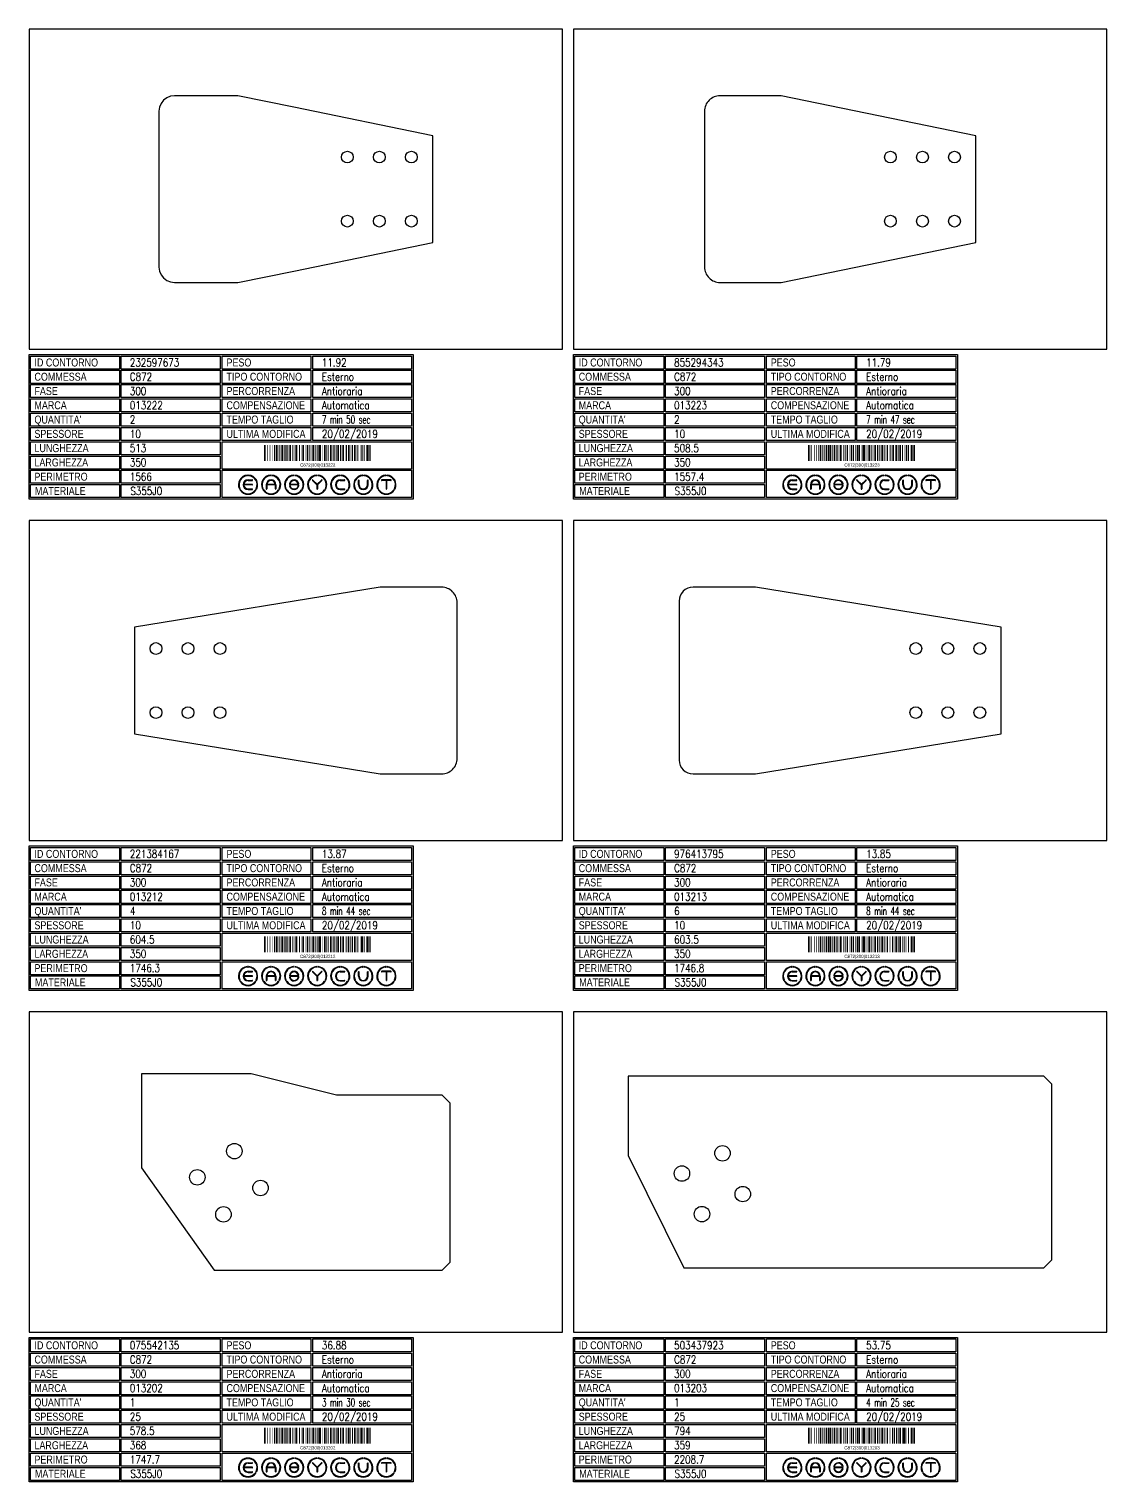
# Model space of a CAD drawing. Header units: millimetres. Extents: x 10000 to 55964, y 10000 to 31380.
# Drawn here: x 15100 to 17120, y 25894 to 28617 of the extents above; entities that cross this region are included whole.
import ezdxf
from ezdxf.enums import TextEntityAlignment as Align

# ---------------------------------------------------------------- set-up
doc = ezdxf.new("R2010")
doc.units = ezdxf.units.MM
doc.styles.add('EasyCutStyle', font='romans.shx', dxfattribs={"width": 0.8})
doc.styles.add('EasyCutStyle1', font='arial.ttf', dxfattribs={"width": 0.8})
doc.styles.get("Standard").update_dxf_attribs({"font": 'arial.ttf'})

# ---------------------------------------------------------------- blocks, each defined once
blk = doc.blocks.new('BlockShape01')
at = {"color": 253}
blk.add_lwpolyline([(0, 0), (720, 0), (720, -271), (0, -271)], close=True, dxfattribs=at)
at = {"color": 2}
for points in [[(3, -2.9), (169.3, -2.9), (169.3, -27.3), (3, -27.3)], [(3, -2.9), (169.3, -2.9), (169.3, -27.3), (3, -27.3)], [(361.9, -2.9), (528.3, -2.9), (528.3, -27.3), (361.9, -27.3)], [(3, -29.6), (169.3, -29.6), (169.3, -54), (3, -54)], [(361.9, -29.6), (528.3, -29.6), (528.3, -54), (361.9, -54)], [(3, -56.4), (169.3, -56.4), (169.3, -80.8), (3, -80.8)], [(361.9, -56.4), (528.3, -56.4), (528.3, -80.8), (361.9, -80.8)], [(3, -83.1), (169.3, -83.1), (169.3, -107.6), (3, -107.6)], [(361.9, -83.1), (528.3, -83.1), (528.3, -107.6), (361.9, -107.6)], [(3, -109.9), (169.3, -109.9), (169.3, -134.3), (3, -134.3)], [(361.9, -109.9), (528.3, -109.9), (528.3, -134.3), (361.9, -134.3)], [(3, -136.7), (169.3, -136.7), (169.3, -161.1), (3, -161.1)], [(361.9, -136.7), (528.3, -136.7), (528.3, -161.1), (361.9, -161.1)], [(3, -163.4), (169.3, -163.4), (169.3, -187.9), (3, -187.9)], [(3, -190.2), (169.3, -190.2), (169.3, -214.6), (3, -214.6)], [(3, -217), (169.3, -217), (169.3, -241.4), (3, -241.4)], [(3, -243.7), (169.3, -243.7), (169.3, -268.1), (3, -268.1)]]:
    blk.add_lwpolyline(points, close=True, dxfattribs=at)
at = {"color": 1}
for points in [[(172.7, -2.9), (358.1, -2.9), (358.1, -27.3), (172.7, -27.3)], [(531.6, -2.9), (717, -2.9), (717, -27.3), (531.6, -27.3)], [(172.7, -29.6), (358.1, -29.6), (358.1, -54), (172.7, -54)], [(531.6, -29.6), (717, -29.6), (717, -54), (531.6, -54)], [(172.7, -56.4), (358.1, -56.4), (358.1, -80.8), (172.7, -80.8)], [(531.6, -56.4), (717, -56.4), (717, -80.8), (531.6, -80.8)], [(172.7, -83.1), (358.1, -83.1), (358.1, -107.6), (172.7, -107.6)], [(531.6, -83.1), (717, -83.1), (717, -107.6), (531.6, -107.6)], [(172.7, -109.9), (358.1, -109.9), (358.1, -134.3), (172.7, -134.3)], [(531.6, -109.9), (717, -109.9), (717, -134.3), (531.6, -134.3)], [(172.7, -136.7), (358.1, -136.7), (358.1, -161.1), (172.7, -161.1)], [(531.6, -136.7), (717, -136.7), (717, -161.1), (531.6, -161.1)], [(172.7, -163.4), (358.1, -163.4), (358.1, -187.9), (172.7, -187.9)], [(172.7, -190.2), (358.1, -190.2), (358.1, -214.6), (172.7, -214.6)], [(361.9, -163.4), (717, -163.4), (717, -214.6), (361.9, -214.6)], [(172.7, -217), (358.1, -217), (358.1, -241.4), (172.7, -241.4)], [(361.9, -217), (717, -217), (717, -268.1), (361.9, -268.1)], [(172.7, -243.7), (358.1, -243.7), (358.1, -268.1), (172.7, -268.1)]]:
    blk.add_lwpolyline(points, close=True, dxfattribs=at)
at = {"color": 161, "style": 'EasyCutStyle1', "width": 0.8}
for s, p in [('ID CONTORNO', (10.1, -22.4)), ('PESO', (370, -22.4)), ('COMMESSA', (10.1, -49.1)), ('TIPO CONTORNO', (370, -49.1)), ('FASE', (10.1, -75.9)), ('PERCORRENZA', (370, -75.9)), ('MARCA', (10.1, -102.6)), ('COMPENSAZIONE', (370, -102.6)), ("QUANTITA'", (10.1, -129.4)), ('TEMPO TAGLIO', (370, -129.4)), ('SPESSORE', (10.1, -156.2)), ('ULTIMA MODIFICA', (370, -156.2)), ('LUNGHEZZA', (10.1, -182.9)), ('LARGHEZZA', (10.1, -209.7)), ('PERIMETRO', (10.1, -236.5)), ('MATERIALE', (11, -263.2))]:
    blk.add_text(s, height=15, dxfattribs=at).set_placement(p)
at = {"style": 'EasyCutStyle'}
for tag, p, width in [('IDSHAPE', (188.9, -22.4), 0.8), ('WEIGTHSHAPE', (548.8, -22.4), 0.8), ('ORDERSHAPE', (188.9, -49.1), 0.8), ('TYPESHAPE', (548.8, -49.1), 0.8), ('PHASESHAPE', (188.9, -75.9), 0.8), ('JOUSHAPE', (548.8, -75.9), 0.8), ('MKSHAPE', (188.9, -102.6), 0.8), ('COMPSHAPE', (548.8, -102.6), 0.8), ('QTASHAPE', (188.9, -129.4), 0.8), ('TIMECUTSHAPE', (548.8, -129.4), 0.65), ('TKSHAPE', (188.9, -156.2), 0.8), ('LASTMODIFYSHAPE', (548.8, -156.2), 0.8), ('LENGTHSHAPE', (188.9, -182.9), 0.8), ('HEIGHTSHAPE', (188.9, -209.7), 0.8), ('PERIMETERSHAPE', (188.9, -236.5), 0.8), ('MATSHAPE', (189.8, -263.2), 0.8)]:
    blk.add_attdef(tag, p, '', height=15, dxfattribs=dict(at, width=width))
blk = doc.blocks.new('Logo')
for color, points in [(140, [(-144.9, -7.2, -1), (-145.9, -7.6, -0.520567), (-131.2, 17.9, -1), (-131.1, 16.9, 0.520567)]), (256, [(-121.7, 0.5), (-137.5, 0.5, -0.394366), (-129.6, 7.9), (-121.7, 7.9, 1), (-121.7, 9), (-129.6, 9, 1), (-129.6, -9), (-121.7, -9, 1), (-121.7, -7.9), (-129.6, -7.9, -0.394366), (-137.5, -0.5), (-121.7, -0.5, 1)]), (140, [(-114.3, -7.2, 1), (-113.3, -7.6, 0.520567), (-128, 17.9, 0.916853), (-128.2, 16.9, 0.043377), (-128.1, 16.9, -0.520567)]), (140, [(-101.7, -7.2, -1), (-102.7, -7.6, -0.520567), (-88, 17.9, -1), (-87.9, 16.9, 0.520567)]), (140, [(-71.1, -7.2, 1), (-70.1, -7.6, 0.520567), (-84.8, 17.9, 1), (-84.9, 16.9, -0.520567)]), (140, [(-58.5, -7.2, -1), (-59.5, -7.6, -0.520567), (-44.8, 17.9, -1), (-44.7, 16.9, 0.520567)]), (256, [(-36.6, -0.5, -0.486114), (-35.5, -1.9, -0.776377), (-50.9, -2, 1), (-51.9, -2.3, 0.776377), (-34.5, -2.1, 0.486114), (-36.6, 0.5), (-49.8, 0.5, -0.486114), (-50.9, 1.9, -0.776377), (-35.5, 2, 1), (-34.5, 2.3, 0.776377), (-51.9, 2.1, 0.486114), (-49.8, -0.5)]), (140, [(-27.9, -7.2, 1), (-26.9, -7.6, 0.520567), (-41.6, 17.9, 1), (-41.7, 16.9, -0.520567)]), (140, [(-15.3, -7.2, -1), (-16.3, -7.6, -0.520567), (-1.6, 17.9, -1), (-1.5, 16.9, 0.520567)]), (256, [(0, 0.8), (-8.1, 8.8, 1), (-8.8, 8.1), (-0.5, -0.2), (-0.5, -7.9, 1), (0.5, -7.9), (0.5, -0.2), (8.8, 8.1, 1), (8.1, 8.8)]), (140, [(15.3, -7.2, 1), (16.3, -7.6, 0.520567), (1.6, 17.9, 1), (1.5, 16.9, -0.520567)]), (140, [(27.9, -7.2, -1), (26.9, -7.6, -0.520567), (41.6, 17.9, -1), (41.7, 16.9, 0.520567)]), (256, [(43.2, -9), (51.1, -9, 1), (51.1, -7.9), (43.2, -7.9, -1), (43.2, 7.9), (51.1, 7.9, 1), (51.1, 9), (43.2, 9, 1)]), (140, [(58.5, -7.2, 1), (59.5, -7.6, 0.520567), (44.8, 17.9, 1), (44.7, 16.9, -0.520567)]), (140, [(71.1, -7.2, -1), (70.1, -7.6, -0.520567), (84.8, 17.9, -1), (84.9, 16.9, 0.520567)]), (256, [(78.5, 0), (78.5, 7.9, 1), (77.4, 7.9), (77.4, 0, 1), (95.4, 0), (95.4, 7.9, 1), (94.3, 7.9), (94.3, 0, -1)]), (140, [(101.7, -7.2, 1), (102.7, -7.6, 0.520567), (88, 17.9, 1), (87.9, 16.9, -0.520567)]), (140, [(114.3, -7.2, -1), (113.3, -7.6, -0.520567), (128, 17.9, -1), (128.1, 16.9, 0.520567)]), (256, [(121.1, 9, 1), (121.1, 7.9), (129.1, 7.9), (129.1, -7.9, 1), (130.1, -7.9), (130.1, 7.9), (138.1, 7.9, 1), (138.1, 9)]), (140, [(144.9, -7.2, 1), (145.9, -7.6, 0.520567), (131.2, 17.9, 1), (131.1, 16.9, -0.520567)]), (140, [(-114.9, -10.3, 1), (-115.7, -9.7, -0.520567), (-143.5, -9.7, 1), (-144.3, -10.3, 0.520567)]), (140, [(-71.7, -10.3, 1), (-72.5, -9.7, -0.520567), (-100.3, -9.7, 1), (-101.1, -10.3, 0.520567)]), (140, [(-28.5, -10.3, 1), (-29.3, -9.7, -0.520567), (-57.1, -9.7, 1), (-57.9, -10.3, 0.520567)]), (140, [(14.7, -10.3, 1), (13.9, -9.7, -0.520567), (-13.9, -9.7, 1), (-14.7, -10.3, 0.520567)]), (140, [(57.9, -10.3, 1), (57.1, -9.7, -0.520567), (29.3, -9.7, 1), (28.5, -10.3, 0.520567)]), (140, [(101.1, -10.3, 1), (100.3, -9.7, -0.520567), (72.5, -9.7, 1), (71.7, -10.3, 0.520567)]), (140, [(144.3, -10.3, 1), (143.5, -9.7, -0.520567), (115.7, -9.7, 1), (114.9, -10.3, 0.520567)])]:
    blk.add_hatch(color=color).paths.add_polyline_path(points)
h = blk.add_hatch(color=256)
h.paths.add_polyline_path([(-78.5, -0.5), (-78.5, -7.9, 1), (-77.4, -7.9), (-77.4, 0, 1), (-95.4, 0), (-95.4, -7.9, 1), (-94.3, -7.9), (-94.3, -0.5)])
h.paths.add_polyline_path([(-94.3, 0.5, -0.933992), (-78.5, 0.5)], flags=16)
for p, q in [((-121.7, 0.5), (-137.5, 0.5)), ((-129.6, 9), (-121.7, 9)), ((-129.6, 7.9), (-121.7, 7.9)), ((-95.4, 0), (-95.4, -7.9)), ((-78.5, 0.5), (-94.3, 0.5)), ((-77.4, 0), (-77.4, -7.9)), ((-36.6, 0.5), (-49.8, 0.5)), ((-0.5, -0.2), (-8.8, 8.1)), ((0, 0.8), (-8.1, 8.8)), ((0, 0.8), (8.1, 8.8)), ((0.5, -0.2), (8.8, 8.1)), ((43.2, 9), (51.1, 9)), ((43.2, 7.9), (51.1, 7.9)), ((77.4, 0), (77.4, 7.9)), ((78.5, 0), (78.5, 7.9)), ((94.3, 0), (94.3, 7.9)), ((95.4, 0), (95.4, 7.9)), ((138.1, 9), (121.1, 9)), ((129.1, 7.9), (121.1, 7.9)), ((129.1, 7.9), (129.1, -7.9)), ((130.1, 7.9), (130.1, -7.9)), ((138.1, 7.9), (130.1, 7.9)), ((-121.7, -0.5), (-137.5, -0.5)), ((-129.6, -7.9), (-121.7, -7.9)), ((-129.6, -9), (-121.7, -9)), ((-94.3, -0.5), (-94.3, -7.9)), ((-78.5, -0.5), (-94.3, -0.5)), ((-78.5, -0.5), (-78.5, -7.9)), ((-36.6, -0.5), (-49.8, -0.5)), ((-0.5, -0.2), (-0.5, -7.9)), ((0.5, -0.2), (0.5, -7.9)), ((43.2, -7.9), (51.1, -7.9)), ((43.2, -9), (51.1, -9))]:
    blk.add_line(p, q)
at = {"color": 140}
for centre, radius, start, end in [((-129.6, 0), 18, 95, 205), ((-129.6, 0), 16.9, 95, 205), ((-131.1, 17.4), 0.54, 275, 95), ((-128.1, 17.4), 0.54, 85, 265), ((-129.6, 0), 16.9, 335, 85), ((-129.6, 0), 18, 335, 85), ((-86.4, 0), 18, 95, 205), ((-86.4, 0), 16.9, 95, 205), ((-87.9, 17.4), 0.54, 275, 95), ((-84.9, 17.4), 0.54, 85, 265), ((-86.4, 0), 16.9, 335, 85), ((-86.4, 0), 18, 335, 85), ((-43.2, 0), 18, 95, 205), ((-43.2, 0), 16.9, 95, 205), ((-44.7, 17.4), 0.54, 275, 95), ((-41.7, 17.4), 0.54, 85, 265), ((-43.2, 0), 16.9, 335, 85), ((-43.2, 0), 18, 335, 85), ((0, 0), 18, 95, 205), ((0, 0), 16.9, 95, 205), ((-1.5, 17.4), 0.54, 275, 95), ((1.5, 17.4), 0.54, 85, 265), ((0, 0), 16.9, 335, 85), ((0, 0), 18, 335, 85), ((43.2, 0), 18, 95, 205), ((43.2, 0), 16.9, 95, 205), ((41.7, 17.4), 0.54, 275, 95), ((44.7, 17.4), 0.54, 85, 265), ((43.2, 0), 16.9, 335, 85), ((43.2, 0), 18, 335, 85), ((86.4, 0), 18, 95, 205), ((86.4, 0), 16.9, 95, 205), ((84.9, 17.4), 0.54, 275, 95), ((87.9, 17.4), 0.54, 85, 265), ((86.4, 0), 16.9, 335, 85), ((86.4, 0), 18, 335, 85), ((129.6, 0), 18, 95, 205), ((129.6, 0), 16.9, 95, 205), ((128.1, 17.4), 0.54, 275, 95), ((131.1, 17.4), 0.54, 85, 265), ((129.6, 0), 16.9, 335, 85), ((129.6, 0), 18, 335, 85), ((-145.4, -7.4), 0.54, 205, 25), ((-143.9, -10), 0.54, 35, 215), ((-129.6, 0), 18, 215, 325), ((-129.6, 0), 16.9, 215, 325), ((-115.3, -10), 0.54, 325, 145), ((-113.8, -7.4), 0.54, 155, 335), ((-102.2, -7.4), 0.54, 205, 25), ((-100.7, -10), 0.54, 35, 215), ((-86.4, 0), 18, 215, 325), ((-86.4, 0), 16.9, 215, 325), ((-72.1, -10), 0.54, 325, 145), ((-70.6, -7.4), 0.54, 155, 335), ((-59, -7.4), 0.54, 205, 25), ((-57.5, -10), 0.54, 35, 215), ((-43.2, 0), 18, 215, 325), ((-43.2, 0), 16.9, 215, 325), ((-28.9, -10), 0.54, 325, 145), ((-27.4, -7.4), 0.54, 155, 335), ((-15.8, -7.4), 0.54, 205, 25), ((-14.3, -10), 0.54, 35, 215), ((0, 0), 18, 215, 325), ((0, 0), 16.9, 215, 325), ((14.3, -10), 0.54, 325, 145), ((15.8, -7.4), 0.54, 155, 335), ((27.4, -7.4), 0.54, 205, 25), ((28.9, -10), 0.54, 35, 215), ((43.2, 0), 18, 215, 325), ((43.2, 0), 16.9, 215, 325), ((57.5, -10), 0.54, 325, 145), ((59, -7.4), 0.54, 155, 335), ((70.6, -7.4), 0.54, 205, 25), ((72.1, -10), 0.54, 35, 215), ((86.4, 0), 18, 215, 325), ((86.4, 0), 16.9, 215, 325), ((100.7, -10), 0.54, 325, 145), ((102.2, -7.4), 0.54, 155, 335), ((113.8, -7.4), 0.54, 205, 25), ((115.3, -10), 0.54, 35, 215), ((129.6, 0), 18, 215, 325), ((129.6, 0), 16.9, 215, 325), ((143.9, -10), 0.54, 325, 145), ((145.4, -7.4), 0.54, 155, 335)]:
    blk.add_arc(centre, radius, start, end, dxfattribs=at)
for centre, radius, start, end in [((-129.6, 0), 9, 90, 270), ((-129.6, 0), 7.92, 90, 176.0904), ((-121.7, 8.5), 0.54, 270, 90), ((-121.7, 0), 0.54, 270, 90), ((-86.4, 0), 9, 0, 180), ((-86.4, 0), 7.92, 3.9096, 176.0904), ((-49.8, 1.6), 2.16, 166.2998, 270), ((-43.2, 0), 9, 15, 166.2998), ((-43.2, 0), 7.92, 15, 166.2998), ((-49.8, 1.6), 1.08, 166.2998, 270), ((-36.6, -1.6), 2.16, 346.2998, 90), ((-35, 2.2), 0.54, 195, 15), ((-8.5, 8.5), 0.54, 45, 225), ((8.5, 8.5), 0.54, 315, 135), ((43.2, 0), 9, 90, 270), ((43.2, 0), 7.92, 90, 270), ((51.1, 8.5), 0.54, 270, 90), ((77.9, 7.9), 0.54, 0, 180), ((86.4, 0), 9, 180, 0), ((86.4, 0), 7.92, 180, 0), ((94.9, 7.9), 0.54, 0, 180), ((121.1, 8.5), 0.54, 90, 270), ((138.1, 8.5), 0.54, 270, 90), ((-129.6, 0), 7.92, 183.9096, 270), ((-121.7, -8.5), 0.54, 270, 90), ((-94.9, -7.9), 0.54, 180, 0), ((-77.9, -7.9), 0.54, 180, 0), ((-51.4, -2.2), 0.54, 15, 195), ((-43.2, 0), 9, 195, 346.2998), ((-43.2, 0), 7.92, 195, 346.2998), ((-36.6, -1.6), 1.08, 346.2998, 90), ((0, -7.9), 0.54, 180, 0), ((51.1, -8.5), 0.54, 270, 90), ((129.6, -7.9), 0.54, 180, 0)]:
    blk.add_arc(centre, radius, start, end)
blk = doc.blocks.new('075542135_128', base_point=(329.25, -336))
at = {"linetype": 'Continuous'}
for points, const_width in [([(330.25, -336), (330.25, -306)], 2), ([(332.75, -336), (332.75, -306)], 1), ([(335.75, -336), (335.75, -306)], 1), ([(340.75, -336), (340.75, -306)], 1), ([(344.75, -336), (344.75, -306)], 1), ([(349.25, -336), (349.25, -306)], 2), ([(352.75, -336), (352.75, -306)], 3), ([(355.75, -336), (355.75, -306)], 1), ([(359.25, -336), (359.25, -306)], 2), ([(363.75, -336), (363.75, -306)], 3), ([(367.25, -336), (367.25, -306)], 2), ([(370.75, -336), (370.75, -306)], 3), ([(374.25, -336), (374.25, -306)], 2), ([(378.75, -336), (378.75, -306)], 3), ([(382.75, -336), (382.75, -306)], 1), ([(384.75, -336), (384.75, -306)], 1), ([(386.75, -336), (386.75, -306)], 1), ([(390.25, -336), (390.25, -306)], 4), ([(396.25, -336), (396.25, -306)], 2), ([(399.75, -336), (399.75, -306)], 1), ([(402.75, -336), (402.75, -306)], 3), ([(406.75, -336), (406.75, -306)], 1), ([(410.75, -336), (410.75, -306)], 3), ([(414.25, -336), (414.25, -306)], 2), ([(417.75, -336), (417.75, -306)], 1), ([(421.75, -336), (421.75, -306)], 3), ([(425.25, -336), (425.25, -306)], 2), ([(428.75, -336), (428.75, -306)], 1), ([(430.75, -336), (430.75, -306)], 1), ([(434.25, -336), (434.25, -306)], 4), ([(439.75, -336), (439.75, -306)], 1), ([(443.75, -336), (443.75, -306)], 3), ([(447.25, -336), (447.25, -306)], 2), ([(450.75, -336), (450.75, -306)], 1), ([(454.75, -336), (454.75, -306)], 3), ([(459.25, -336), (459.25, -306)], 2), ([(462.25, -336), (462.25, -306)], 2), ([(465.75, -336), (465.75, -306)], 1), ([(468.75, -336), (468.75, -306)], 3), ([(473.25, -336), (473.25, -306)], 2), ([(477.75, -336), (477.75, -306)], 3), ([(481.75, -336), (481.75, -306)], 1), ([(483.75, -336), (483.75, -306)], 1), ([(487.75, -336), (487.75, -306)], 3), ([(491.25, -336), (491.25, -306)], 2), ([(495.25, -336), (495.25, -306)], 2), ([(499.75, -336), (499.75, -306)], 3), ([(503.75, -336), (503.75, -306)], 1), ([(505.75, -336), (505.75, -306)], 1), ([(507.75, -336), (507.75, -306)], 1), ([(512.25, -336), (512.25, -306)], 4), ([(517.25, -336), (517.25, -306)], 2), ([(522.75, -336), (522.75, -306)], 3), ([(525.75, -336), (525.75, -306)], 1), ([(528.25, -336), (528.25, -306)], 2)]:
    blk.add_lwpolyline(points, dxfattribs=dict(at, const_width=const_width))
blk.add_text('C872|300|013202', height=6).set_placement((430.25, -346.5), align=Align.CENTER)
blk = doc.blocks.new('503437923_128', base_point=(437, -340.5))
at = {"linetype": 'Continuous'}
for points, const_width in [([(438, -340.5), (438, -310.5)], 2), ([(440.5, -340.5), (440.5, -310.5)], 1), ([(443.5, -340.5), (443.5, -310.5)], 1), ([(448.5, -340.5), (448.5, -310.5)], 1), ([(452.5, -340.5), (452.5, -310.5)], 1), ([(457, -340.5), (457, -310.5)], 2), ([(460.5, -340.5), (460.5, -310.5)], 3), ([(463.5, -340.5), (463.5, -310.5)], 1), ([(467, -340.5), (467, -310.5)], 2), ([(471.5, -340.5), (471.5, -310.5)], 3), ([(475, -340.5), (475, -310.5)], 2), ([(478.5, -340.5), (478.5, -310.5)], 3), ([(482, -340.5), (482, -310.5)], 2), ([(486.5, -340.5), (486.5, -310.5)], 3), ([(490.5, -340.5), (490.5, -310.5)], 1), ([(492.5, -340.5), (492.5, -310.5)], 1), ([(494.5, -340.5), (494.5, -310.5)], 1), ([(498, -340.5), (498, -310.5)], 4), ([(504, -340.5), (504, -310.5)], 2), ([(507.5, -340.5), (507.5, -310.5)], 1), ([(510.5, -340.5), (510.5, -310.5)], 3), ([(514.5, -340.5), (514.5, -310.5)], 1), ([(518.5, -340.5), (518.5, -310.5)], 3), ([(522, -340.5), (522, -310.5)], 2), ([(525.5, -340.5), (525.5, -310.5)], 1), ([(529.5, -340.5), (529.5, -310.5)], 3), ([(533, -340.5), (533, -310.5)], 2), ([(536.5, -340.5), (536.5, -310.5)], 1), ([(538.5, -340.5), (538.5, -310.5)], 1), ([(542, -340.5), (542, -310.5)], 4), ([(547.5, -340.5), (547.5, -310.5)], 1), ([(551.5, -340.5), (551.5, -310.5)], 3), ([(555, -340.5), (555, -310.5)], 2), ([(558.5, -340.5), (558.5, -310.5)], 1), ([(562.5, -340.5), (562.5, -310.5)], 3), ([(567, -340.5), (567, -310.5)], 2), ([(570, -340.5), (570, -310.5)], 2), ([(573.5, -340.5), (573.5, -310.5)], 1), ([(576.5, -340.5), (576.5, -310.5)], 3), ([(581, -340.5), (581, -310.5)], 2), ([(585.5, -340.5), (585.5, -310.5)], 3), ([(589.5, -340.5), (589.5, -310.5)], 1), ([(591.5, -340.5), (591.5, -310.5)], 1), ([(595.5, -340.5), (595.5, -310.5)], 3), ([(599, -340.5), (599, -310.5)], 2), ([(603, -340.5), (603, -310.5)], 2), ([(606.5, -340.5), (606.5, -310.5)], 1), ([(609.5, -340.5), (609.5, -310.5)], 3), ([(613.5, -340.5), (613.5, -310.5)], 1), ([(617, -340.5), (617, -310.5)], 4), ([(620.5, -340.5), (620.5, -310.5)], 1), ([(625, -340.5), (625, -310.5)], 2), ([(630.5, -340.5), (630.5, -310.5)], 3), ([(633.5, -340.5), (633.5, -310.5)], 1), ([(636, -340.5), (636, -310.5)], 2)]:
    blk.add_lwpolyline(points, dxfattribs=dict(at, const_width=const_width))
blk.add_text('C872|300|013203', height=6).set_placement((538, -351), align=Align.CENTER)
blk = doc.blocks.new('221384167_128', base_point=(342.25, -345))
at = {"linetype": 'Continuous'}
for points, const_width in [([(343.25, -345), (343.25, -315)], 2), ([(345.75, -345), (345.75, -315)], 1), ([(348.75, -345), (348.75, -315)], 1), ([(353.75, -345), (353.75, -315)], 1), ([(357.75, -345), (357.75, -315)], 1), ([(362.25, -345), (362.25, -315)], 2), ([(365.75, -345), (365.75, -315)], 3), ([(368.75, -345), (368.75, -315)], 1), ([(372.25, -345), (372.25, -315)], 2), ([(376.75, -345), (376.75, -315)], 3), ([(380.25, -345), (380.25, -315)], 2), ([(383.75, -345), (383.75, -315)], 3), ([(387.25, -345), (387.25, -315)], 2), ([(391.75, -345), (391.75, -315)], 3), ([(395.75, -345), (395.75, -315)], 1), ([(397.75, -345), (397.75, -315)], 1), ([(399.75, -345), (399.75, -315)], 1), ([(403.25, -345), (403.25, -315)], 4), ([(409.25, -345), (409.25, -315)], 2), ([(412.75, -345), (412.75, -315)], 1), ([(415.75, -345), (415.75, -315)], 3), ([(419.75, -345), (419.75, -315)], 1), ([(423.75, -345), (423.75, -315)], 3), ([(427.25, -345), (427.25, -315)], 2), ([(430.75, -345), (430.75, -315)], 1), ([(434.75, -345), (434.75, -315)], 3), ([(438.25, -345), (438.25, -315)], 2), ([(441.75, -345), (441.75, -315)], 1), ([(443.75, -345), (443.75, -315)], 1), ([(447.25, -345), (447.25, -315)], 4), ([(452.75, -345), (452.75, -315)], 1), ([(456.75, -345), (456.75, -315)], 3), ([(460.25, -345), (460.25, -315)], 2), ([(463.75, -345), (463.75, -315)], 1), ([(467.75, -345), (467.75, -315)], 3), ([(472.25, -345), (472.25, -315)], 2), ([(475.25, -345), (475.25, -315)], 2), ([(478.75, -345), (478.75, -315)], 1), ([(481.75, -345), (481.75, -315)], 3), ([(486.25, -345), (486.25, -315)], 2), ([(490.75, -345), (490.75, -315)], 3), ([(494.75, -345), (494.75, -315)], 1), ([(496.75, -345), (496.75, -315)], 1), ([(500.75, -345), (500.75, -315)], 3), ([(505.25, -345), (505.25, -315)], 2), ([(508.25, -345), (508.25, -315)], 2), ([(512.75, -345), (512.75, -315)], 3), ([(516.75, -345), (516.75, -315)], 1), ([(518.75, -345), (518.75, -315)], 1), ([(522.75, -345), (522.75, -315)], 1), ([(526.25, -345), (526.25, -315)], 4), ([(530.25, -345), (530.25, -315)], 2), ([(535.75, -345), (535.75, -315)], 3), ([(538.75, -345), (538.75, -315)], 1), ([(541.25, -345), (541.25, -315)], 2)]:
    blk.add_lwpolyline(points, dxfattribs=dict(at, const_width=const_width))
blk.add_text('C872|300|013212', height=6).set_placement((443.25, -355.5), align=Align.CENTER)
blk = doc.blocks.new('976413795_128', base_point=(341.75, -345))
at = {"linetype": 'Continuous'}
for points, const_width in [([(342.75, -345), (342.75, -315)], 2), ([(345.25, -345), (345.25, -315)], 1), ([(348.25, -345), (348.25, -315)], 1), ([(353.25, -345), (353.25, -315)], 1), ([(357.25, -345), (357.25, -315)], 1), ([(361.75, -345), (361.75, -315)], 2), ([(365.25, -345), (365.25, -315)], 3), ([(368.25, -345), (368.25, -315)], 1), ([(371.75, -345), (371.75, -315)], 2), ([(376.25, -345), (376.25, -315)], 3), ([(379.75, -345), (379.75, -315)], 2), ([(383.25, -345), (383.25, -315)], 3), ([(386.75, -345), (386.75, -315)], 2), ([(391.25, -345), (391.25, -315)], 3), ([(395.25, -345), (395.25, -315)], 1), ([(397.25, -345), (397.25, -315)], 1), ([(399.25, -345), (399.25, -315)], 1), ([(402.75, -345), (402.75, -315)], 4), ([(408.75, -345), (408.75, -315)], 2), ([(412.25, -345), (412.25, -315)], 1), ([(415.25, -345), (415.25, -315)], 3), ([(419.25, -345), (419.25, -315)], 1), ([(423.25, -345), (423.25, -315)], 3), ([(426.75, -345), (426.75, -315)], 2), ([(430.25, -345), (430.25, -315)], 1), ([(434.25, -345), (434.25, -315)], 3), ([(437.75, -345), (437.75, -315)], 2), ([(441.25, -345), (441.25, -315)], 1), ([(443.25, -345), (443.25, -315)], 1), ([(446.75, -345), (446.75, -315)], 4), ([(452.25, -345), (452.25, -315)], 1), ([(456.25, -345), (456.25, -315)], 3), ([(459.75, -345), (459.75, -315)], 2), ([(463.25, -345), (463.25, -315)], 1), ([(467.25, -345), (467.25, -315)], 3), ([(471.75, -345), (471.75, -315)], 2), ([(474.75, -345), (474.75, -315)], 2), ([(478.25, -345), (478.25, -315)], 1), ([(481.25, -345), (481.25, -315)], 3), ([(485.75, -345), (485.75, -315)], 2), ([(490.25, -345), (490.25, -315)], 3), ([(494.25, -345), (494.25, -315)], 1), ([(496.25, -345), (496.25, -315)], 1), ([(500.25, -345), (500.25, -315)], 3), ([(504.75, -345), (504.75, -315)], 2), ([(507.75, -345), (507.75, -315)], 2), ([(511.25, -345), (511.25, -315)], 1), ([(514.25, -345), (514.25, -315)], 3), ([(518.25, -345), (518.25, -315)], 1), ([(521.75, -345), (521.75, -315)], 2), ([(525.25, -345), (525.25, -315)], 1), ([(529.75, -345), (529.75, -315)], 2), ([(535.25, -345), (535.25, -315)], 3), ([(538.25, -345), (538.25, -315)], 1), ([(540.75, -345), (540.75, -315)], 2)]:
    blk.add_lwpolyline(points, dxfattribs=dict(at, const_width=const_width))
blk.add_text('C872|300|013213', height=6).set_placement((442.75, -355.5), align=Align.CENTER)
blk = doc.blocks.new('232597673_128', base_point=(296.5, -345))
at = {"linetype": 'Continuous'}
for points, const_width in [([(297.5, -345), (297.5, -315)], 2), ([(300, -345), (300, -315)], 1), ([(303, -345), (303, -315)], 1), ([(308, -345), (308, -315)], 1), ([(312, -345), (312, -315)], 1), ([(316.5, -345), (316.5, -315)], 2), ([(320, -345), (320, -315)], 3), ([(323, -345), (323, -315)], 1), ([(326.5, -345), (326.5, -315)], 2), ([(331, -345), (331, -315)], 3), ([(334.5, -345), (334.5, -315)], 2), ([(338, -345), (338, -315)], 3), ([(341.5, -345), (341.5, -315)], 2), ([(346, -345), (346, -315)], 3), ([(350, -345), (350, -315)], 1), ([(352, -345), (352, -315)], 1), ([(354, -345), (354, -315)], 1), ([(357.5, -345), (357.5, -315)], 4), ([(363.5, -345), (363.5, -315)], 2), ([(367, -345), (367, -315)], 1), ([(370, -345), (370, -315)], 3), ([(374, -345), (374, -315)], 1), ([(378, -345), (378, -315)], 3), ([(381.5, -345), (381.5, -315)], 2), ([(385, -345), (385, -315)], 1), ([(389, -345), (389, -315)], 3), ([(392.5, -345), (392.5, -315)], 2), ([(396, -345), (396, -315)], 1), ([(398, -345), (398, -315)], 1), ([(401.5, -345), (401.5, -315)], 4), ([(407, -345), (407, -315)], 1), ([(411, -345), (411, -315)], 3), ([(414.5, -345), (414.5, -315)], 2), ([(418, -345), (418, -315)], 1), ([(422, -345), (422, -315)], 3), ([(426.5, -345), (426.5, -315)], 2), ([(429.5, -345), (429.5, -315)], 2), ([(433, -345), (433, -315)], 1), ([(436, -345), (436, -315)], 3), ([(440.5, -345), (440.5, -315)], 2), ([(445, -345), (445, -315)], 3), ([(449, -345), (449, -315)], 1), ([(451.5, -345), (451.5, -315)], 2), ([(456, -345), (456, -315)], 3), ([(460, -345), (460, -315)], 1), ([(462.5, -345), (462.5, -315)], 2), ([(467, -345), (467, -315)], 3), ([(471, -345), (471, -315)], 1), ([(473, -345), (473, -315)], 1), ([(477, -345), (477, -315)], 1), ([(480.5, -345), (480.5, -315)], 2), ([(484.5, -345), (484.5, -315)], 2), ([(490, -345), (490, -315)], 3), ([(493, -345), (493, -315)], 1), ([(495.5, -345), (495.5, -315)], 2)]:
    blk.add_lwpolyline(points, dxfattribs=dict(at, const_width=const_width))
blk.add_text('C872|300|013222', height=6).set_placement((397.5, -355.5), align=Align.CENTER)
blk = doc.blocks.new('855294343_128', base_point=(294.25, -345))
at = {"linetype": 'Continuous'}
for points, const_width in [([(295.25, -345), (295.25, -315)], 2), ([(297.75, -345), (297.75, -315)], 1), ([(300.75, -345), (300.75, -315)], 1), ([(305.75, -345), (305.75, -315)], 1), ([(309.75, -345), (309.75, -315)], 1), ([(314.25, -345), (314.25, -315)], 2), ([(317.75, -345), (317.75, -315)], 3), ([(320.75, -345), (320.75, -315)], 1), ([(324.25, -345), (324.25, -315)], 2), ([(328.75, -345), (328.75, -315)], 3), ([(332.25, -345), (332.25, -315)], 2), ([(335.75, -345), (335.75, -315)], 3), ([(339.25, -345), (339.25, -315)], 2), ([(343.75, -345), (343.75, -315)], 3), ([(347.75, -345), (347.75, -315)], 1), ([(349.75, -345), (349.75, -315)], 1), ([(351.75, -345), (351.75, -315)], 1), ([(355.25, -345), (355.25, -315)], 4), ([(361.25, -345), (361.25, -315)], 2), ([(364.75, -345), (364.75, -315)], 1), ([(367.75, -345), (367.75, -315)], 3), ([(371.75, -345), (371.75, -315)], 1), ([(375.75, -345), (375.75, -315)], 3), ([(379.25, -345), (379.25, -315)], 2), ([(382.75, -345), (382.75, -315)], 1), ([(386.75, -345), (386.75, -315)], 3), ([(390.25, -345), (390.25, -315)], 2), ([(393.75, -345), (393.75, -315)], 1), ([(395.75, -345), (395.75, -315)], 1), ([(399.25, -345), (399.25, -315)], 4), ([(404.75, -345), (404.75, -315)], 1), ([(408.75, -345), (408.75, -315)], 3), ([(412.25, -345), (412.25, -315)], 2), ([(415.75, -345), (415.75, -315)], 1), ([(419.75, -345), (419.75, -315)], 3), ([(424.25, -345), (424.25, -315)], 2), ([(427.25, -345), (427.25, -315)], 2), ([(430.75, -345), (430.75, -315)], 1), ([(433.75, -345), (433.75, -315)], 3), ([(438.25, -345), (438.25, -315)], 2), ([(442.75, -345), (442.75, -315)], 3), ([(446.75, -345), (446.75, -315)], 1), ([(449.25, -345), (449.25, -315)], 2), ([(453.75, -345), (453.75, -315)], 3), ([(457.75, -345), (457.75, -315)], 1), ([(460.25, -345), (460.25, -315)], 2), ([(463.75, -345), (463.75, -315)], 1), ([(466.75, -345), (466.75, -315)], 3), ([(471.25, -345), (471.25, -315)], 2), ([(474.75, -345), (474.75, -315)], 1), ([(478.75, -345), (478.75, -315)], 3), ([(482.25, -345), (482.25, -315)], 2), ([(487.75, -345), (487.75, -315)], 3), ([(490.75, -345), (490.75, -315)], 1), ([(493.25, -345), (493.25, -315)], 2)]:
    blk.add_lwpolyline(points, dxfattribs=dict(at, const_width=const_width))
blk.add_text('C872|300|013223', height=6).set_placement((395.25, -355.5), align=Align.CENTER)

msp = doc.modelspace()

# ---------------------------------------------------------------- linework, layer by layer
for p, q in [((16100, 28617), (15100, 28617)), ((15100, 28617), (15100, 28017)), ((16100, 28017), (16100, 28617)), ((17120, 28617), (16120, 28617)), ((16120, 28617), (16120, 28017)), ((17120, 28017), (17120, 28617)), ((15100, 28017), (16100, 28017)), ((16120, 28017), (17120, 28017)), ((16100, 27696), (15100, 27696)), ((15100, 27696), (15100, 27096)), ((16100, 27096), (16100, 27696)), ((17120, 27696), (16120, 27696)), ((16120, 27696), (16120, 27096)), ((17120, 27096), (17120, 27696)), ((15100, 27096), (16100, 27096)), ((16120, 27096), (17120, 27096)), ((16100, 26775), (15100, 26775)), ((15100, 26775), (15100, 26175)), ((16100, 26175), (16100, 26775)), ((17120, 26775), (16120, 26775)), ((16120, 26775), (16120, 26175)), ((17120, 26175), (17120, 26775)), ((15100, 26175), (16100, 26175)), ((16120, 26175), (17120, 26175))]:
    msp.add_line(p, q)
at = {"color": 2}
for points in [[(15372.5, 28142), (15491, 28142), (15596.5, 28163.5), (15856.5, 28217), (15856.5, 28417), (15596.5, 28470.5), (15491, 28492), (15372.5, 28492), (15365, 28491), (15358, 28488), (15352, 28483.5), (15347.5, 28477.5), (15344.5, 28470.5), (15343.5, 28463), (15343.5, 28171), (15344.5, 28163.5), (15347.5, 28156.5), (15352, 28150.5), (15358, 28146), (15365, 28143)], [(15446.8, 26291), (15874.3, 26291), (15889.3, 26306), (15889.3, 26604), (15874.3, 26619), (15676.3, 26619), (15516.3, 26659), (15310.8, 26659), (15310.8, 26482.5)], [(16327, 26295.5), (17002, 26295.5), (17017, 26310.5), (17017, 26639.5), (17002, 26654.5), (16223, 26654.5), (16223, 26506)]]:
    msp.add_lwpolyline(points, close=True, dxfattribs=at)
for points in [[(16509.3, 28142), (16874.3, 28217), (16874.3, 28417), (16509.3, 28492), (16394.8, 28492, 0.414214), (16365.8, 28463), (16365.8, 28171, 0.414214), (16394.8, 28142)], [(15757.8, 27221), (15873.3, 27221, 0.414214), (15902.3, 27250), (15902.3, 27542, 0.414214), (15873.3, 27571), (15757.8, 27571), (15297.8, 27496), (15297.8, 27296)], [(16461.3, 27221), (16921.8, 27296), (16921.8, 27496), (16461.3, 27571), (16344.3, 27571, 0.414214), (16318.3, 27545), (16318.3, 27247, 0.414214), (16344.3, 27221)]]:
    msp.add_lwpolyline(points, format="xyb", close=True, dxfattribs=at)
at = {"color": 4}
for centre, radius in [((15696.5, 28377), 11), ((15756.5, 28377), 11), ((15816.5, 28377), 11), ((16714.3, 28377), 11), ((16774.3, 28377), 11), ((16834.3, 28377), 11), ((15696.5, 28257), 11), ((15756.5, 28257), 11), ((15816.5, 28257), 11), ((16714.3, 28257), 11), ((16774.3, 28257), 11), ((16834.3, 28257), 11), ((15337.8, 27456), 11), ((15397.8, 27456), 11), ((15457.8, 27456), 11), ((16761.8, 27456), 11), ((16821.8, 27456), 11), ((16881.8, 27456), 11), ((15337.8, 27336), 11), ((15397.8, 27336), 11), ((15457.8, 27336), 11), ((16761.8, 27336), 11), ((16821.8, 27336), 11), ((16881.8, 27336), 11), ((15484.8, 26514), 14.5), ((16399.5, 26510), 14.5), ((15415.3, 26465), 14.5), ((16323.5, 26472), 14.5), ((15533.8, 26445), 14.5), ((16437.5, 26433.5), 14.5), ((15464.3, 26395.5), 14.5), ((16361, 26396), 14.5)]:
    msp.add_circle(centre, radius, dxfattribs=at)

# ---------------------------------------------------------------- block references
for p, values in [((15100, 28007), {'IDSHAPE': '232597673', 'ORDERSHAPE': 'C872', 'PHASESHAPE': '300', 'MKSHAPE': '013222', 'TKSHAPE': '10', 'LENGTHSHAPE': '513', 'HEIGHTSHAPE': '350', 'MATSHAPE': 'S355J0', 'LASTMODIFYSHAPE': '20/02/2019', 'PERIMETERSHAPE': '1566', 'WEIGTHSHAPE': '11.92', 'TYPESHAPE': 'Esterno', 'JOUSHAPE': 'Antioraria', 'COMPSHAPE': 'Automatica', 'TIMECUTSHAPE': '7 min 50 sec', 'QTASHAPE': '2'}), ((16120, 28007), {'IDSHAPE': '855294343', 'ORDERSHAPE': 'C872', 'PHASESHAPE': '300', 'MKSHAPE': '013223', 'TKSHAPE': '10', 'LENGTHSHAPE': '508.5', 'HEIGHTSHAPE': '350', 'MATSHAPE': 'S355J0', 'LASTMODIFYSHAPE': '20/02/2019', 'PERIMETERSHAPE': '1557.4', 'WEIGTHSHAPE': '11.79', 'TYPESHAPE': 'Esterno', 'JOUSHAPE': 'Antioraria', 'COMPSHAPE': 'Automatica', 'TIMECUTSHAPE': '7 min 47 sec', 'QTASHAPE': '2'}), ((15100, 27086), {'IDSHAPE': '221384167', 'ORDERSHAPE': 'C872', 'PHASESHAPE': '300', 'MKSHAPE': '013212', 'TKSHAPE': '10', 'LENGTHSHAPE': '604.5', 'HEIGHTSHAPE': '350', 'MATSHAPE': 'S355J0', 'LASTMODIFYSHAPE': '20/02/2019', 'PERIMETERSHAPE': '1746.3', 'WEIGTHSHAPE': '13.87', 'TYPESHAPE': 'Esterno', 'JOUSHAPE': 'Antioraria', 'COMPSHAPE': 'Automatica', 'TIMECUTSHAPE': '8 min 44 sec', 'QTASHAPE': '4'}), ((16120, 27086), {'IDSHAPE': '976413795', 'ORDERSHAPE': 'C872', 'PHASESHAPE': '300', 'MKSHAPE': '013213', 'TKSHAPE': '10', 'LENGTHSHAPE': '603.5', 'HEIGHTSHAPE': '350', 'MATSHAPE': 'S355J0', 'LASTMODIFYSHAPE': '20/02/2019', 'PERIMETERSHAPE': '1746.8', 'WEIGTHSHAPE': '13.85', 'TYPESHAPE': 'Esterno', 'JOUSHAPE': 'Antioraria', 'COMPSHAPE': 'Automatica', 'TIMECUTSHAPE': '8 min 44 sec', 'QTASHAPE': '6'}), ((15100, 26165), {'IDSHAPE': '075542135', 'ORDERSHAPE': 'C872', 'PHASESHAPE': '300', 'MKSHAPE': '013202', 'TKSHAPE': '25', 'LENGTHSHAPE': '578.5', 'HEIGHTSHAPE': '368', 'MATSHAPE': 'S355J0', 'LASTMODIFYSHAPE': '20/02/2019', 'PERIMETERSHAPE': '1747.7', 'WEIGTHSHAPE': '36.88', 'TYPESHAPE': 'Esterno', 'JOUSHAPE': 'Antioraria', 'COMPSHAPE': 'Automatica', 'TIMECUTSHAPE': '3 min 30 sec', 'QTASHAPE': '1'}), ((16120, 26165), {'IDSHAPE': '503437923', 'ORDERSHAPE': 'C872', 'PHASESHAPE': '300', 'MKSHAPE': '013203', 'TKSHAPE': '25', 'LENGTHSHAPE': '794', 'HEIGHTSHAPE': '359', 'MATSHAPE': 'S355J0', 'LASTMODIFYSHAPE': '20/02/2019', 'PERIMETERSHAPE': '2208.7', 'WEIGTHSHAPE': '53.75', 'TYPESHAPE': 'Esterno', 'JOUSHAPE': 'Antioraria', 'COMPSHAPE': 'Automatica', 'TIMECUTSHAPE': '4 min 25 sec', 'QTASHAPE': '1'})]:
    msp.add_blockref('BlockShape01', p).add_auto_attribs(values)
for name, p in [('232597673_128', (15540, 27807.5)), ('855294343_128', (16560, 27807.5)), ('Logo', (15640, 27763)), ('Logo', (16660, 27763)), ('221384167_128', (15540, 26886.5)), ('976413795_128', (16560, 26886.5)), ('Logo', (15640, 26842)), ('Logo', (16660, 26842)), ('075542135_128', (15540, 25965.5)), ('503437923_128', (16560, 25965.5)), ('Logo', (15640, 25921)), ('Logo', (16660, 25921))]:
    msp.add_blockref(name, p)

doc.saveas('drawing.dxf')
